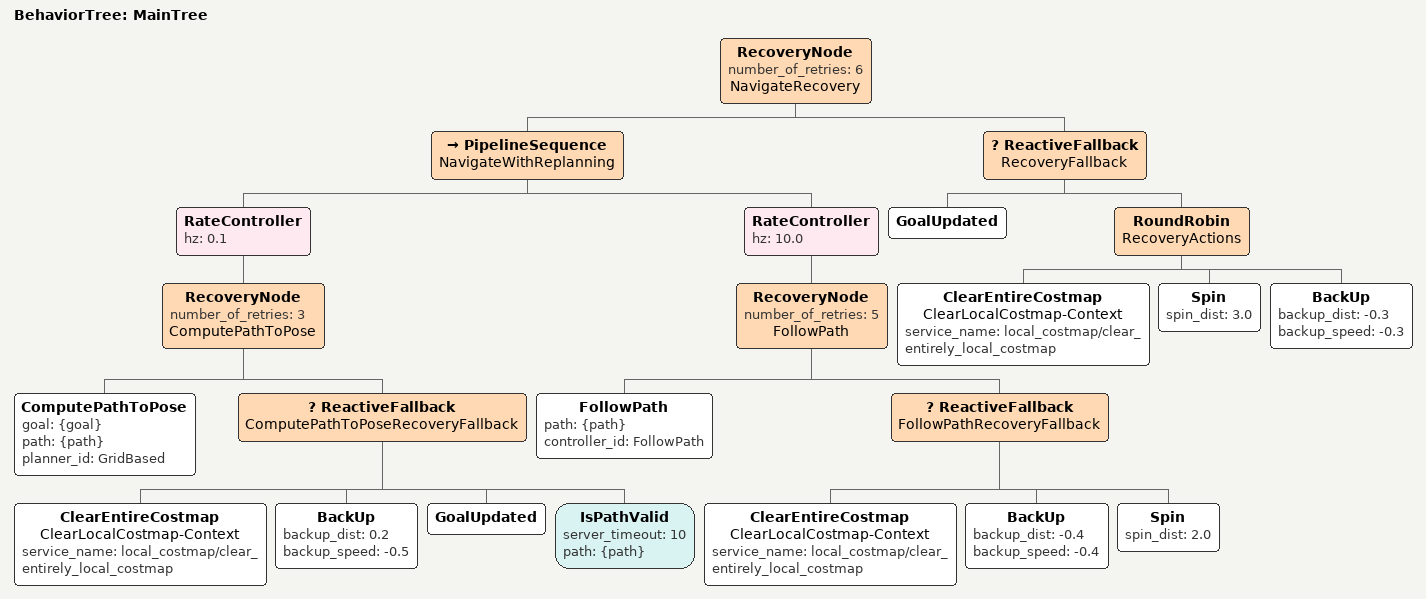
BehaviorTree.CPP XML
<root main_tree_to_execute="MainTree">
  <BehaviorTree ID="MainTree">

    <!-- Поддерево навигации-->
    <RecoveryNode number_of_retries="6" name="NavigateRecovery">

      <PipelineSequence name="NavigateWithReplanning">
        <!-- Поддерево планировщика -->
        <RateController hz="0.1"> <!-- Установка частоты обновления поддерева -->
          <RecoveryNode number_of_retries="3" name="ComputePathToPose">
            <!-- Вычислить путь до целевой точки (глобальный планировщик) -->
            <ComputePathToPose goal="{goal}" path="{path}" planner_id="GridBased"/>

            <!-- Если не получилось -->
            <ReactiveFallback name="ComputePathToPoseRecoveryFallback">
              <ClearEntireCostmap name="ClearLocalCostmap-Context" service_name="local_costmap/clear_entirely_local_costmap"/>
              <BackUp backup_dist="0.2" backup_speed="-0.5" />
              <GoalUpdated />

              <IsPathValid server_timeout="10" path="{path}" />
            </ReactiveFallback>
          </RecoveryNode>
        </RateController>

        <!-- Поддерево контроллера -->
        <RateController hz="10.0">
          <RecoveryNode number_of_retries="5" name="FollowPath">
            <!-- Рассчёты действий контроллера (локальный планировщик) -->
            <FollowPath path="{path}" controller_id="FollowPath"/>

            <!-- Если не получилось -->
            <ReactiveFallback name="FollowPathRecoveryFallback">
              <ClearEntireCostmap name="ClearLocalCostmap-Context"
                service_name="local_costmap/clear_entirely_local_costmap" />
              <BackUp backup_dist="-0.4" backup_speed="-0.4" />
              <Spin spin_dist="2.0" />
            </ReactiveFallback>
          </RecoveryNode>
        </RateController>

      </PipelineSequence>

      <!-- Поддерево восстановления, выполняется при FAILURE от поддерева навигации -->
      <ReactiveFallback name="RecoveryFallback">

        <!-- Возможно цель всё-таки достигнута-->
        <GoalUpdated/>

        <RoundRobin name="RecoveryActions">
          <ClearEntireCostmap name="ClearLocalCostmap-Context" service_name="local_costmap/clear_entirely_local_costmap"/>
          <Spin spin_dist="3.0"/>
          <BackUp backup_dist="-0.3" backup_speed="-0.3"/>
        </RoundRobin>
      </ReactiveFallback>

    </RecoveryNode>
  </BehaviorTree>
</root>
